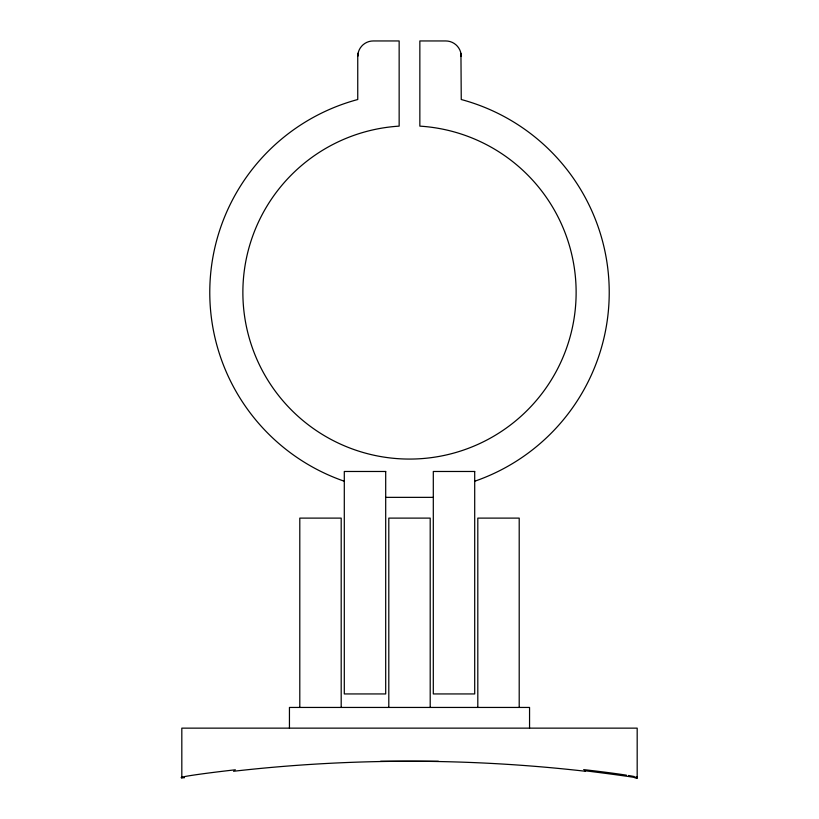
<?xml version="1.0" encoding="UTF-8"?>
<svg xmlns="http://www.w3.org/2000/svg" width="819" height="819" viewBox="0 0 819 819"><rect width="100%" height="100%" fill="white"/><g stroke="black" fill="none" stroke-linecap="round" stroke-linejoin="round"><path stroke-width="1.23" d="M385.698 497.358L433.302 497.358M380.6 761.26L438.4 761.26M637.182 778.05L637.182 728.142L181.818 728.142L181.818 778.05M529.555 728.142L529.555 707.442L289.445 707.442L289.445 728.142M519.205 707.442L519.205 518.11L477.805 518.11L477.805 707.442M430.2 707.442L430.2 518.11L388.8 518.11L388.8 707.442M341.195 707.442L341.195 518.11L299.795 518.11L299.795 707.442M474.703 481.234A199.744 199.744 0 0 0 461.251 99.519L460.943 53.399L461.251 56.47A15.52 15.52 0 0 0 445.72 40.95L419.85 40.95L419.85 126.136A166.626 166.626 0 0 1 552.047 378.726A166.626 166.626 0 0 1 266.953 378.726A166.626 166.626 0 0 1 399.15 126.136L399.15 40.95L373.28 40.95A15.52 15.52 0 0 0 357.749 56.47L357.749 99.519A199.744 199.744 0 0 0 344.297 481.234M233.558 771.263A1552.394 1552.394 0 0 1 585.442 771.263M637.356 777.528A51.884 1.74 6.5 0 1 637.1 777.64M636.895 777.681A51.884 1.74 6.5 0 1 634.756 777.743M583.671 769.625A51.884 1.74 6.5 0 1 626.443 775.173M628.449 775.491A51.884 1.74 6.5 0 1 634.234 776.535M635.831 776.893A51.884 1.74 6.5 0 1 637.346 777.436M584.879 770.74A51.884 0.758 7.1 0 1 637.049 778.03M184.459 777.722A51.884 1.566 -6.5 0 1 235.35 769.799M357.76 56.05L358.067 53.368L357.76 56.05M385.698 471.478L344.297 471.478L344.297 693.939L385.698 693.939L385.698 471.478M474.703 471.478L433.302 471.478L433.302 693.939L474.703 693.939L474.703 471.478"/></g></svg>
